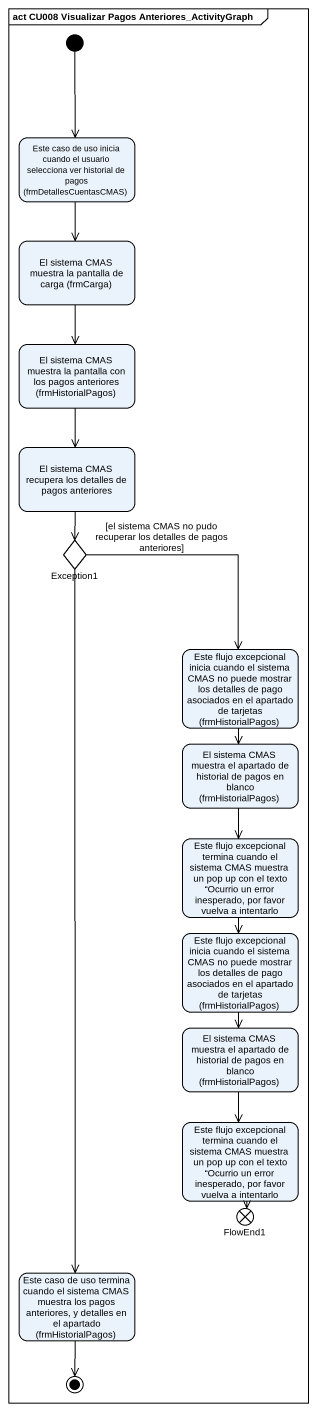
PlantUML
@startuml
mainframe act CU008 Visualizar Pagos Anteriores_ActivityGraph
hide empty description
state "Este caso de uso inicia cuando el usuario selecciona ver historial de pagos (frmDetallesCuentasCMAS)" as Este_caso_de_uso_inicia
state "El sistema CMAS muestra la pantalla de carga (frmCarga)" as El_sistema_CMAS_muestra_la
state "El sistema CMAS muestra la pantalla con los pagos anteriores (frmHistorialPagos)" as El_sistema_CMAS_muestra_la_2
state "El sistema CMAS recupera los detalles de pagos anteriores" as El_sistema_CMAS_recupera
state Exception1 <<choice>>
state "Este flujo excepcional inicia cuando el sistema CMAS no puede mostrar los detalles de pago asociados en el apartado de tarjetas (frmHistorialPagos)" as Este_flujo_excepcional
state "El sistema CMAS muestra el apartado de historial de pagos en blanco (frmHistorialPagos)" as El_sistema_CMAS_muestra_el
state "Este flujo excepcional termina cuando el sistema CMAS muestra un pop up con el texto “Ocurrio un error inesperado, por favor vuelva a intentarlo" as Este_flujo_excepcional_2
state "Este flujo excepcional inicia cuando el sistema CMAS no puede mostrar los detalles de pago asociados en el apartado de tarjetas (frmHistorialPagos)" as Este_flujo_excepcional_3
state "El sistema CMAS muestra el apartado de historial de pagos en blanco (frmHistorialPagos)" as El_sistema_CMAS_muestra_el_2
state "Este flujo excepcional termina cuando el sistema CMAS muestra un pop up con el texto “Ocurrio un error inesperado, por favor vuelva a intentarlo" as Este_flujo_excepcional_4
state FlowEnd1 <<end>>
state "Este caso de uso termina cuando el sistema CMAS muestra los pagos anteriores, y detalles en el apartado (frmHistorialPagos)" as Este_caso_de_uso_termina
[*] --> Este_caso_de_uso_inicia
Este_caso_de_uso_inicia --> El_sistema_CMAS_muestra_la
El_sistema_CMAS_muestra_la --> El_sistema_CMAS_muestra_la_2
El_sistema_CMAS_muestra_la_2 --> El_sistema_CMAS_recupera
El_sistema_CMAS_recupera --> Exception1
Exception1 --> Este_flujo_excepcional : [el sistema CMAS no pudo recuperar los detalles de pagos anteriores]
Exception1 --> Este_caso_de_uso_termina
Este_flujo_excepcional --> El_sistema_CMAS_muestra_el
El_sistema_CMAS_muestra_el --> Este_flujo_excepcional_2
Este_flujo_excepcional_2 --> Este_flujo_excepcional_3
Este_flujo_excepcional_3 --> El_sistema_CMAS_muestra_el_2
El_sistema_CMAS_muestra_el_2 --> Este_flujo_excepcional_4
Este_flujo_excepcional_4 --> FlowEnd1
Este_caso_de_uso_termina --> [*]
@enduml
